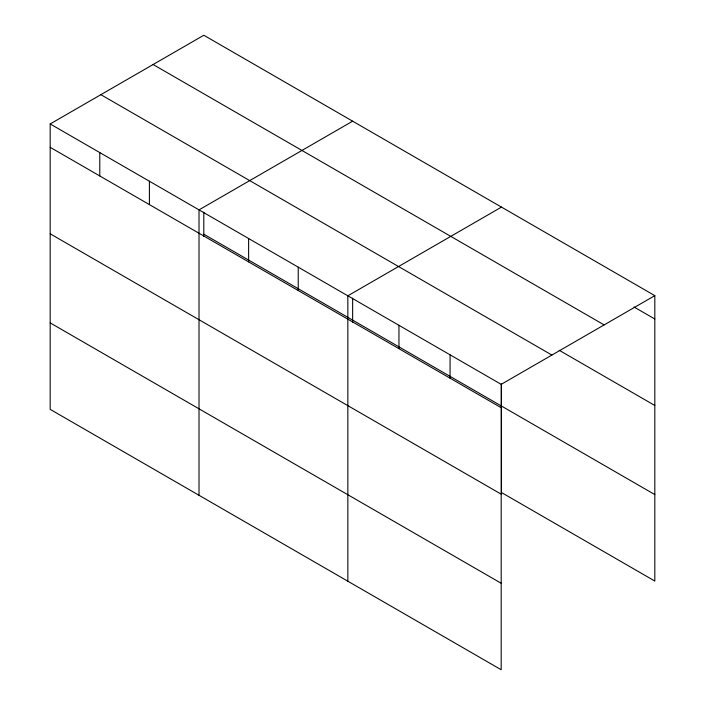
<?xml version="1.0" encoding="UTF-8"?>
<svg xmlns="http://www.w3.org/2000/svg" width="705" height="705" viewBox="0 0 705 705"><rect width="100%" height="100%" fill="white"/><g stroke="black" fill="none" stroke-linecap="round" stroke-linejoin="round"><path stroke-width="1.06" d="M501.193 494.179L501.193 384.34L50.178 123.948L50.178 409.358L501.193 669.75L501.193 494.179L50.178 233.796M501.475 384.049L501.475 492.522L654.822 581.052L654.822 295.642L203.807 35.25L50.178 123.948M352.641 121.181L199.013 209.879L199.013 495.289M501.475 207.103L347.847 295.8L347.847 581.22M501.193 384.34L654.822 295.642M633.998 306.983L654.822 319.012M153.108 64.516L604.123 324.908M559.215 350.288L654.822 405.481M100.877 94.681L551.892 355.064M203.807 234.192L654.822 494.575M50.178 147.319L501.193 407.71M50.178 322.89L501.193 583.273M450.072 354.826L450.072 378.197M398.959 325.313L398.959 348.684M352.641 298.118L352.641 322.308M298.233 267.16L298.233 290.531M248.627 238.519L248.627 261.89M203.807 212.187L203.807 236.378M149.398 181.229L149.398 204.609M99.793 152.588L99.793 175.959"/></g></svg>
